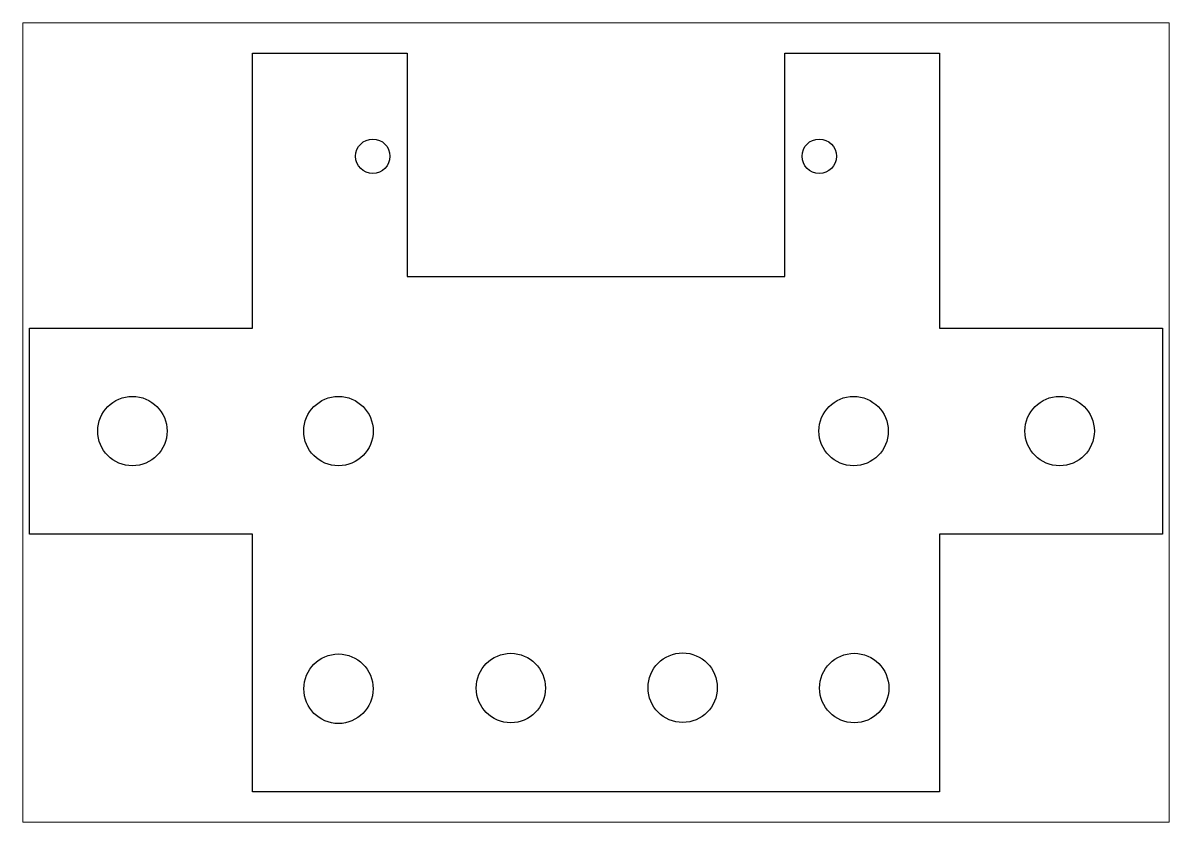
# Paper-space layout 'Layout1' of a CAD drawing. Extents: x 29 to 258, y 20 to 180.
# The model-space entities are those that its viewports show. They can reach past a viewport. Long polylines and large blocks are cut down to what shows.
import ezdxf

# ---------------------------------------------------------------- set-up
doc = ezdxf.new("R2010")
doc.units = 0
doc.layers.get('0').update_dxf_attribs({"linetype": 'CONTINUOUS'})
doc.layers.add('LAYER_1', color=7, linetype='CONTINUOUS')

msp = doc.modelspace()

# ---------------------------------------------------------------- linework, layer by layer
at = {"layer": 'LAYER_1', "color": 7}
for p, q in [((12.999999, 29.999999), (13, 42.999999)), ((13, 42.999999), (21.999999, 43.000001)), ((21.999999, 43.000001), (21.999999, 29.999999)), ((43.999999, 29.999999), (43.999999, 43.000001)), ((43.999999, 43.000001), (53.000001, 42.999999)), ((53.000001, 42.999999), (53.000001, 29.999999)), ((13, 27), (12.999999, 29.999999)), ((21.999999, 29.999999), (43.999999, 29.999999)), ((53.000001, 29.999999), (53.000001, 26.999991)), ((0, 14.999998), (0, 27)), ((0, 27), (13, 27)), ((53.000001, 26.999991), (66.000001, 27)), ((66.000001, 27), (66.000001, 14.999998)), ((8.02375, 21), (8.02375, 21)), ((20.02375, 21), (20.02375, 21)), ((50.023752, 21), (50.023752, 21)), ((62.02375, 21), (62.02375, 21)), ((13, 14.999998), (0, 14.999998)), ((13, 12.999994), (13, 14.999998)), ((66.000001, 14.999998), (53.000001, 14.999998)), ((53.000001, 14.999998), (53.000001, 12.999994)), ((13, -0.000008), (13, 12.999994)), ((53.000001, 12.999994), (53.000001, -0.000008)), ((28.038216, 4.016388), (28.038216, 4.016388)), ((38.047549, 4.036962), (38.047549, 4.036962)), ((48.038216, 4.016388), (48.038216, 4.016388)), ((18.000001, 3.976256), (18.000001, 3.976256)), ((53.000001, -0.000008), (13, -0.000008))]:
    msp.add_line(p, q, dxfattribs=at)
at = {"layer": 'LAYER_1', "color": 1}
for p, q in [((21, 36.999999), (21, 36.999999)), ((46.999999, 36.999999), (46.999999, 36.999999))]:
    msp.add_line(p, q, dxfattribs=at)
for points in [[(19, 36.999999), (19, 37.552283), (19.447715, 37.999997), (20, 37.999997)], [(20, 37.999997), (20.552285, 37.999997), (21, 37.552283), (21, 36.999999)], [(45, 36.999999), (45, 37.552283), (45.447715, 37.999997), (46.000001, 37.999997)], [(46.000001, 37.999997), (46.552285, 37.999997), (46.999999, 37.552283), (46.999999, 36.999999)], [(20, 35.999999), (19.447715, 35.999999), (19, 36.447713), (19, 36.999999)], [(21, 36.999999), (21, 36.447713), (20.552285, 35.999999), (20, 35.999999)], [(46.000001, 35.999999), (45.447715, 35.999999), (45, 36.447713), (45, 36.999999)], [(46.999999, 36.999999), (46.999999, 36.447713), (46.552285, 35.999999), (46.000001, 35.999999)]]:
    msp.add_open_spline(points, degree=3, dxfattribs=at)
at = {"layer": 'LAYER_1', "color": 7}
for points in [[(3.97625, 21), (3.97625, 22.114311), (4.882314, 23.017638), (6, 23.017638)], [(6, 23.017638), (7.117686, 23.017638), (8.02375, 22.114311), (8.02375, 21)], [(15.97625, 21), (15.97625, 22.114311), (16.882314, 23.017638), (18, 23.017638)], [(18, 23.017638), (19.117686, 23.017638), (20.02375, 22.114311), (20.02375, 21)], [(45.976251, 21), (45.976251, 22.114311), (46.882315, 23.017638), (48.000001, 23.017638)], [(48.000001, 23.017638), (49.117688, 23.017638), (50.023752, 22.114311), (50.023752, 21)], [(57.97625, 21), (57.97625, 22.114311), (58.882313, 23.017638), (60, 23.017638)], [(60, 23.017638), (61.117686, 23.017638), (62.02375, 22.114311), (62.02375, 21)], [(6, 18.982363), (4.882314, 18.982363), (3.97625, 19.885689), (3.97625, 21)], [(8.02375, 21), (8.02375, 19.885689), (7.117686, 18.982363), (6, 18.982363)], [(18, 18.982363), (16.882314, 18.982363), (15.97625, 19.885689), (15.97625, 21)], [(20.02375, 21), (20.02375, 19.885689), (19.117686, 18.982363), (18, 18.982363)], [(48.000001, 18.982363), (46.882315, 18.982363), (45.976251, 19.885689), (45.976251, 21)], [(50.023752, 21), (50.023752, 19.885689), (49.117688, 18.982363), (48.000001, 18.982363)], [(60, 18.982363), (58.882313, 18.982363), (57.97625, 19.885689), (57.97625, 21)], [(62.02375, 21), (62.02375, 19.885689), (61.117686, 18.982363), (60, 18.982363)], [(15.982363, 6.000006), (15.982363, 7.117693), (16.88569, 8.023757), (18.000001, 8.023757)], [(18.000001, 8.023757), (19.114312, 8.023757), (20.017638, 7.117693), (20.017638, 6.000006)], [(26.020578, 6.040138), (26.020578, 7.157825), (26.923905, 8.063889), (28.038216, 8.063889)], [(28.038216, 8.063889), (29.152527, 8.063889), (30.055854, 7.157825), (30.055854, 6.040138)], [(36.029911, 6.060712), (36.029911, 7.178399), (36.933238, 8.084463), (38.047549, 8.084463)], [(38.047549, 8.084463), (39.16186, 8.084463), (40.065187, 7.178399), (40.065187, 6.060712)], [(46.020578, 6.040138), (46.020578, 7.157825), (46.923905, 8.063889), (48.038216, 8.063889)], [(48.038216, 8.063889), (49.152527, 8.063889), (50.055853, 7.157825), (50.055853, 6.040138)], [(28.038216, 4.016388), (26.923905, 4.016388), (26.020578, 4.922452), (26.020578, 6.040138)], [(30.055854, 6.040138), (30.055854, 4.922452), (29.152527, 4.016388), (28.038216, 4.016388)], [(38.047549, 4.036962), (36.933238, 4.036962), (36.029911, 4.943026), (36.029911, 6.060712)], [(40.065187, 6.060712), (40.065187, 4.943026), (39.16186, 4.036962), (38.047549, 4.036962)], [(48.038216, 4.016388), (46.923905, 4.016388), (46.020578, 4.922452), (46.020578, 6.040138)], [(50.055853, 6.040138), (50.055853, 4.922452), (49.152527, 4.016388), (48.038216, 4.016388)], [(18.000001, 3.976256), (16.88569, 3.976256), (15.982363, 4.88232), (15.982363, 6.000006)], [(20.017638, 6.000006), (20.017638, 4.88232), (19.114312, 3.976256), (18.000001, 3.976256)]]:
    msp.add_open_spline(points, degree=3, dxfattribs=at)

psp = doc.layouts.get("Layout1")

# ---------------------------------------------------------------- viewports
at = {"layer": '0', "linetype": 'Continuous'}
psp.add_viewport(center=(143.44, 99.96), size=(229.5, 159.9353), view_center_point=(33, 21.499997), view_height=46.51964421, dxfattribs=at)

doc.saveas('drawing.dxf')
